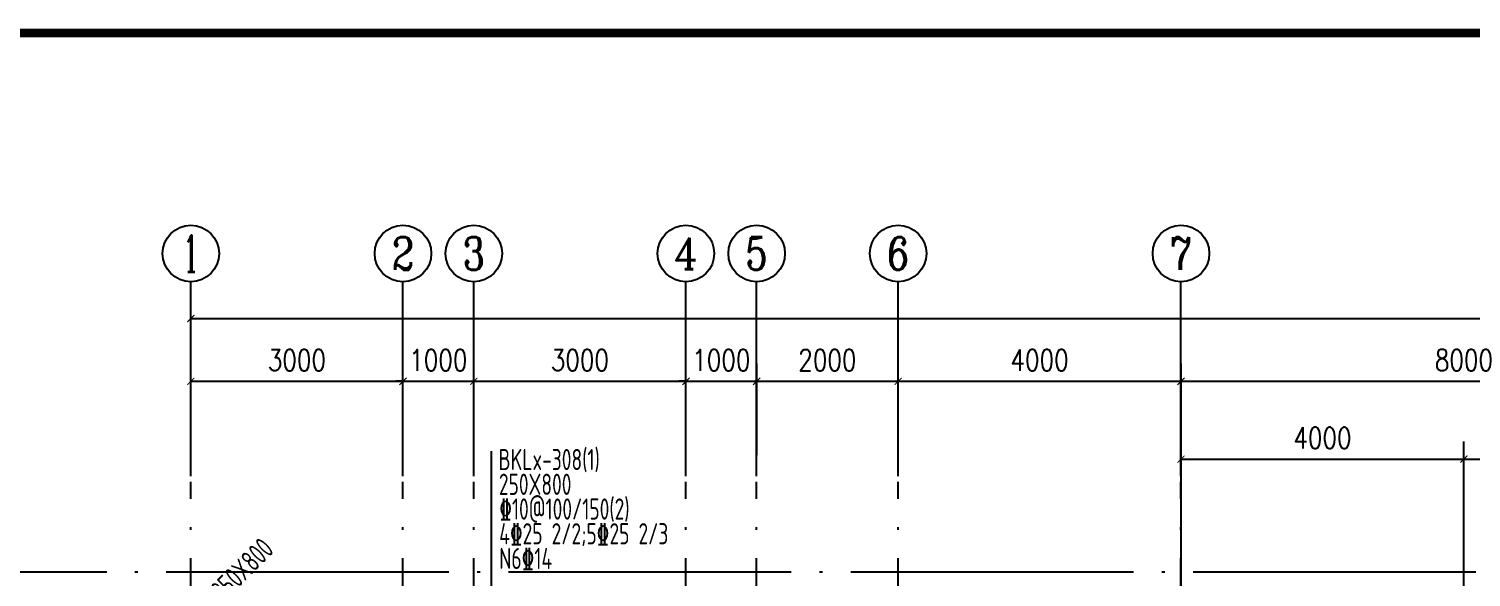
# Model space of a CAD drawing. Header units: millimetres. Extents: x 2998490 to 15040601, y 444546 to 7822218.
# Drawn here: x 14373315 to 14393708, y 7645263 to 7653024 of the extents above; entities that cross this region are included whole.
import ezdxf
from ezdxf.enums import TextEntityAlignment as Align

# ---------------------------------------------------------------- set-up
doc = ezdxf.new("R2010")
doc.units = ezdxf.units.MM
doc.header["$LTSCALE"] = 2000
doc.linetypes.add('DOTE', pattern=[2.42, 2, -0.2, 0.02, -0.2])
for name, color, linetype in [('3-AXIS', 3, 'Continuous'), ('3-AXIS_TEXT', 7, 'Continuous'), ('3-liang-rein-X', 54, 'Continuous'), ('3-liang-R截面-X', 50, 'Continuous'), ('3-liang-R截面-Y', 70, 'Continuous'), ('AXIS', 3, 'Continuous'), ('AXIS_TEXT', 7, 'Continuous'), ('图框', 7, 'Continuous')]:
    doc.layers.add(name, color=color, linetype=linetype)
doc.layers.add('3-零部件', color=73, linetype='Continuous', lineweight=5)
doc.styles.add('_TCH_AXIS', font='COMPLEX', dxfattribs={"bigfont": 'GBCBIG'})
doc.styles.add('COMPLEX', font='COMPLEX')
doc.styles.add('DIM_FONT', font='SIMPLEX', dxfattribs={"width": 0.8, "bigfont": 'HZTXT'})
doc.styles.add('TSSD_Rein', font='Tssdeng.shx', dxfattribs={"width": 0.7, "bigfont": 'hztxt.shx'})
doc.dimstyles.new('DIMN100', dxfattribs={"dimtxt": 300, "dimasz": 100, "dimexe": 250, "dimexo": 300, "dimgap": 150, "dimtad": 1, "dimdec": 0, "dimzin": 0, "dimdsep": 46, "dimtxsty": 'DIM_FONT', "dimblk": 'ARCHTICK', "dimcen": 0.09, "dimclrt": 7, "dimazin": 2, "dimtfac": 1, "dimtdec": 0, "dimtix": 1, "dimtmove": 2, "dimatfit": 3, "dimldrblk": 'ARCHTICK', "dimfxl": 0, "dimtolj": 1, "dimtzin": 0, "dimarcsym": 0})

# ---------------------------------------------------------------- blocks, each defined once
blk = doc.blocks.new('TJAD_TK_A0')
at = {"layer": '图框', "const_width": 1.2}
blk.add_lwpolyline([(2152, -431.7), (2152, 389.3), (998, 389.3), (998, -431.7)], close=True, dxfattribs=at)
blk = doc.blocks.new('_ArchTick')
at = {"color": 0, "linetype": 'ByBlock', "const_width": 0.15}
blk.add_lwpolyline([(-0.5, -0.5), (0.5, 0.5)], dxfattribs=at)
blk = doc.blocks.new('*D75')
at = {"layer": 'AXIS', "color": 0, "lineweight": -2}
for p, q in [((14375606, 7646992), (14375606, 7648285)), ((14378605, 7646992), (14378605, 7648285)), ((14375606, 7648035), (14378605, 7648035))]:
    blk.add_line(p, q, dxfattribs=at)
at = {"layer": 'Defpoints', "color": 0}
for p in [(14378605, 7648035), (14375606, 7646692), (14378605, 7646692)]:
    blk.add_point(p, dxfattribs=at)
at = {"layer": 'AXIS', "color": 0, "lineweight": -2, "xscale": 100, "yscale": 100, "zscale": 100, "rotation": 180}
blk.add_blockref('_ArchTick', (14375606, 7648035), dxfattribs=at)
at = {"layer": 'AXIS', "color": 0, "lineweight": -2, "xscale": 100, "yscale": 100, "zscale": 100}
blk.add_blockref('_ArchTick', (14378605, 7648035), dxfattribs=at)
at = {"layer": 'AXIS', "color": 7, "insert": (14377105, 7648335), "char_height": 300, "attachment_point": 5, "style": 'DIM_FONT'}
blk.add_mtext('\\A1;3000', dxfattribs=at)
blk = doc.blocks.new('*D76')
at = {"layer": 'AXIS', "color": 0, "lineweight": -2}
for p, q in [((14378605, 7646992), (14378605, 7648285)), ((14379606, 7646992), (14379606, 7648285)), ((14378605, 7648035), (14378505, 7648035)), ((14378605, 7648035), (14379606, 7648035)), ((14379606, 7648035), (14379706, 7648035))]:
    blk.add_line(p, q, dxfattribs=at)
at = {"layer": 'Defpoints', "color": 0}
for p in [(14379606, 7648035), (14378605, 7646692), (14379606, 7646692)]:
    blk.add_point(p, dxfattribs=at)
at = {"layer": 'AXIS', "color": 0, "lineweight": -2, "xscale": 100, "yscale": 100, "zscale": 100}
blk.add_blockref('_ArchTick', (14378605, 7648035), dxfattribs=at)
at = {"layer": 'AXIS', "color": 0, "lineweight": -2, "xscale": 100, "yscale": 100, "zscale": 100, "rotation": 180}
blk.add_blockref('_ArchTick', (14379606, 7648035), dxfattribs=at)
at = {"layer": 'AXIS', "color": 7, "insert": (14379105, 7648335), "char_height": 300, "attachment_point": 5, "style": 'DIM_FONT'}
blk.add_mtext('\\A1;1000', dxfattribs=at)
blk = doc.blocks.new('*D77')
at = {"layer": 'AXIS', "color": 0, "lineweight": -2}
for p, q in [((14379606, 7646992), (14379606, 7648285)), ((14382606, 7646992), (14382606, 7648285)), ((14379606, 7648035), (14382606, 7648035))]:
    blk.add_line(p, q, dxfattribs=at)
at = {"layer": 'Defpoints', "color": 0}
for p in [(14382606, 7648035), (14379606, 7646692), (14382606, 7646692)]:
    blk.add_point(p, dxfattribs=at)
at = {"layer": 'AXIS', "color": 0, "lineweight": -2, "xscale": 100, "yscale": 100, "zscale": 100, "rotation": 180}
blk.add_blockref('_ArchTick', (14379606, 7648035), dxfattribs=at)
at = {"layer": 'AXIS', "color": 0, "lineweight": -2, "xscale": 100, "yscale": 100, "zscale": 100}
blk.add_blockref('_ArchTick', (14382606, 7648035), dxfattribs=at)
at = {"layer": 'AXIS', "color": 7, "insert": (14381106, 7648335), "char_height": 300, "attachment_point": 5, "style": 'DIM_FONT'}
blk.add_mtext('\\A1;3000', dxfattribs=at)
blk = doc.blocks.new('*D78')
at = {"layer": 'AXIS', "color": 0, "lineweight": -2}
for p, q in [((14382606, 7646992), (14382606, 7648285)), ((14383606, 7646992), (14383606, 7648285)), ((14382606, 7648035), (14382506, 7648035)), ((14382606, 7648035), (14383606, 7648035)), ((14383606, 7648035), (14383706, 7648035))]:
    blk.add_line(p, q, dxfattribs=at)
at = {"layer": 'Defpoints', "color": 0}
for p in [(14383606, 7648035), (14382606, 7646692), (14383606, 7646692)]:
    blk.add_point(p, dxfattribs=at)
at = {"layer": 'AXIS', "color": 0, "lineweight": -2, "xscale": 100, "yscale": 100, "zscale": 100}
blk.add_blockref('_ArchTick', (14382606, 7648035), dxfattribs=at)
at = {"layer": 'AXIS', "color": 0, "lineweight": -2, "xscale": 100, "yscale": 100, "zscale": 100, "rotation": 180}
blk.add_blockref('_ArchTick', (14383606, 7648035), dxfattribs=at)
at = {"layer": 'AXIS', "color": 7, "insert": (14383106, 7648335), "char_height": 300, "attachment_point": 5, "style": 'DIM_FONT'}
blk.add_mtext('\\A1;1000', dxfattribs=at)
blk = doc.blocks.new('*D79')
at = {"layer": 'AXIS', "color": 0, "lineweight": -2}
for p, q in [((14383606, 7646992), (14383606, 7648285)), ((14385606, 7646992), (14385606, 7648285)), ((14383606, 7648035), (14385606, 7648035))]:
    blk.add_line(p, q, dxfattribs=at)
at = {"layer": 'Defpoints', "color": 0}
for p in [(14385606, 7648035), (14383606, 7646692), (14385606, 7646692)]:
    blk.add_point(p, dxfattribs=at)
at = {"layer": 'AXIS', "color": 0, "lineweight": -2, "xscale": 100, "yscale": 100, "zscale": 100, "rotation": 180}
blk.add_blockref('_ArchTick', (14383606, 7648035), dxfattribs=at)
at = {"layer": 'AXIS', "color": 0, "lineweight": -2, "xscale": 100, "yscale": 100, "zscale": 100}
blk.add_blockref('_ArchTick', (14385606, 7648035), dxfattribs=at)
at = {"layer": 'AXIS', "color": 7, "insert": (14384606, 7648335), "char_height": 300, "attachment_point": 5, "style": 'DIM_FONT'}
blk.add_mtext('\\A1;2000', dxfattribs=at)
blk = doc.blocks.new('*D80')
at = {"layer": 'AXIS', "color": 0, "lineweight": -2}
for p, q in [((14385606, 7646992), (14385606, 7648285)), ((14389606, 7646992), (14389606, 7648285)), ((14385606, 7648035), (14389606, 7648035))]:
    blk.add_line(p, q, dxfattribs=at)
at = {"layer": 'Defpoints', "color": 0}
for p in [(14389606, 7648035), (14385606, 7646692), (14389606, 7646692)]:
    blk.add_point(p, dxfattribs=at)
at = {"layer": 'AXIS', "color": 0, "lineweight": -2, "xscale": 100, "yscale": 100, "zscale": 100, "rotation": 180}
blk.add_blockref('_ArchTick', (14385606, 7648035), dxfattribs=at)
at = {"layer": 'AXIS', "color": 0, "lineweight": -2, "xscale": 100, "yscale": 100, "zscale": 100}
blk.add_blockref('_ArchTick', (14389606, 7648035), dxfattribs=at)
at = {"layer": 'AXIS', "color": 7, "insert": (14387606, 7648335), "char_height": 300, "attachment_point": 5, "style": 'DIM_FONT'}
blk.add_mtext('\\A1;4000', dxfattribs=at)
blk = doc.blocks.new('*D81')
at = {"layer": 'AXIS', "color": 0, "lineweight": -2}
for p, q in [((14389606, 7646992), (14389606, 7648285)), ((14397606, 7646992), (14397606, 7648285)), ((14389606, 7648035), (14397606, 7648035))]:
    blk.add_line(p, q, dxfattribs=at)
at = {"layer": 'Defpoints', "color": 0}
for p in [(14397606, 7648035), (14389606, 7646692), (14397606, 7646692)]:
    blk.add_point(p, dxfattribs=at)
at = {"layer": 'AXIS', "color": 0, "lineweight": -2, "xscale": 100, "yscale": 100, "zscale": 100, "rotation": 180}
blk.add_blockref('_ArchTick', (14389606, 7648035), dxfattribs=at)
at = {"layer": 'AXIS', "color": 0, "lineweight": -2, "xscale": 100, "yscale": 100, "zscale": 100}
blk.add_blockref('_ArchTick', (14397606, 7648035), dxfattribs=at)
at = {"layer": 'AXIS', "color": 7, "insert": (14393606, 7648335), "char_height": 300, "attachment_point": 5, "style": 'DIM_FONT'}
blk.add_mtext('\\A1;8000', dxfattribs=at)
blk = doc.blocks.new('*D89')
at = {"layer": 'AXIS', "color": 0, "lineweight": -2}
for p, q in [((14375606, 7646992), (14375606, 7649174)), ((14451856, 7646992), (14451856, 7649174)), ((14375606, 7648924), (14451856, 7648924))]:
    blk.add_line(p, q, dxfattribs=at)
at = {"layer": 'Defpoints', "color": 0}
for p in [(14451856, 7648924), (14375606, 7646692), (14451856, 7646692)]:
    blk.add_point(p, dxfattribs=at)
at = {"layer": 'AXIS', "color": 0, "lineweight": -2, "xscale": 100, "yscale": 100, "zscale": 100, "rotation": 180}
blk.add_blockref('_ArchTick', (14375606, 7648924), dxfattribs=at)
at = {"layer": 'AXIS', "color": 0, "lineweight": -2, "xscale": 100, "yscale": 100, "zscale": 100}
blk.add_blockref('_ArchTick', (14451856, 7648924), dxfattribs=at)
at = {"layer": 'AXIS', "color": 7, "insert": (14417563, 7649224), "char_height": 300, "attachment_point": 5, "style": 'DIM_FONT'}
blk.add_mtext('\\A1;76250', dxfattribs=at)
blk = doc.blocks.new('_AXISO')
blk.add_circle((0, 0), 0.5)
at = {"layer": '3-AXIS_TEXT', "style": 'COMPLEX', "width": 1.041667}
blk.add_attdef('A', text='', height=0.56, dxfattribs=at).set_placement((-0.25, -0.28), (0.25, -0.28), align=Align.FIT)
blk = doc.blocks.new('*D1268')
at = {"layer": '3-零部件', "color": 0, "lineweight": -2}
for p, q in [((14389606, 7643902), (14389606, 7647184)), ((14393606, 7643902), (14393606, 7647184)), ((14389606, 7646934), (14393606, 7646934))]:
    blk.add_line(p, q, dxfattribs=at)
at = {"layer": 'Defpoints', "color": 0}
for p in [(14393606, 7646934), (14389606, 7643602), (14393606, 7643602)]:
    blk.add_point(p, dxfattribs=at)
at = {"layer": '3-零部件', "color": 0, "lineweight": -2, "xscale": 100, "yscale": 100, "zscale": 100, "rotation": 180}
blk.add_blockref('_ArchTick', (14389606, 7646934), dxfattribs=at)
at = {"layer": '3-零部件', "color": 0, "lineweight": -2, "xscale": 100, "yscale": 100, "zscale": 100}
blk.add_blockref('_ArchTick', (14393606, 7646934), dxfattribs=at)
at = {"layer": '3-零部件', "color": 7, "insert": (14391606, 7647234), "char_height": 300, "attachment_point": 5, "style": 'DIM_FONT'}
blk.add_mtext('\\A1;4000', dxfattribs=at)
blk = doc.blocks.new('*D1269')
at = {"layer": '3-零部件', "color": 0, "lineweight": -2}
for p, q in [((14393606, 7643902), (14393606, 7647184)), ((14397606, 7645632), (14397606, 7647184)), ((14393606, 7646934), (14397606, 7646934))]:
    blk.add_line(p, q, dxfattribs=at)
at = {"layer": 'Defpoints', "color": 0}
for p in [(14397606, 7646934), (14397606, 7645332), (14393606, 7643602)]:
    blk.add_point(p, dxfattribs=at)
at = {"layer": '3-零部件', "color": 0, "lineweight": -2, "xscale": 100, "yscale": 100, "zscale": 100, "rotation": 180}
blk.add_blockref('_ArchTick', (14393606, 7646934), dxfattribs=at)
at = {"layer": '3-零部件', "color": 0, "lineweight": -2, "xscale": 100, "yscale": 100, "zscale": 100}
blk.add_blockref('_ArchTick', (14397606, 7646934), dxfattribs=at)
at = {"layer": '3-零部件', "color": 7, "insert": (14395606, 7647234), "char_height": 300, "attachment_point": 5, "style": 'DIM_FONT'}
blk.add_mtext('\\A1;4000', dxfattribs=at)

msp = doc.modelspace()

# ---------------------------------------------------------------- linework, layer by layer
at = {"layer": '3-AXIS', "color": 15, "linetype": 'DOTE'}
for p, q in [((14375605.6, 7617332.3), (14375605.6, 7646612.4)), ((14378605.1, 7617332.3), (14378605.1, 7646612.5)), ((14379605.6, 7617332.3), (14379605.6, 7646612.4)), ((14382606, 7617332.3), (14382606, 7646612.5)), ((14383605.6, 7617332.3), (14383605.6, 7646612.4)), ((14385605.6, 7617332.3), (14385605.6, 7646612.4)), ((14389605.6, 7617332.3), (14389605.6, 7646612.4)), ((14451855.6, 7645332.3), (14370566.4, 7645332.3))]:
    msp.add_line(p, q, dxfattribs=at)
at = {"layer": '3-liang-R截面-X'}
msp.add_line((14379852.9, 7647045.7), (14379852.9, 7644423.2), dxfattribs=at)
at = {"layer": 'AXIS'}
for p, q in [((14375605.6, 7646691.7), (14375605.6, 7649443.8)), ((14378605.1, 7646691.7), (14378605.1, 7649443.8)), ((14379605.6, 7646691.7), (14379605.6, 7649443.8)), ((14382606, 7646691.7), (14382606, 7649443.8)), ((14383605.6, 7646691.7), (14383605.6, 7649443.8)), ((14385605.6, 7646691.7), (14385605.6, 7649443.8)), ((14389605.6, 7646691.7), (14389605.6, 7649443.8))]:
    msp.add_line(p, q, dxfattribs=at)

# ---------------------------------------------------------------- block references
ref = msp.add_blockref('_AXISO', (14375605.6, 7649843.8), dxfattribs=dict(at, xscale=800, yscale=800, zscale=800))
ref.add_attrib('A', '1', dxfattribs={"layer": 'AXIS_TEXT', "height": 514.7, "style": '_TCH_AXIS'}).set_placement((14375495.3, 7649586.4), (14375715.9, 7649586.4), align=Align.FIT)
ref = msp.add_blockref('_AXISO', (14378605.1, 7649843.8), dxfattribs=dict(at, xscale=800, yscale=800, zscale=800))
ref.add_attrib('A', '2', dxfattribs={"layer": 'AXIS_TEXT', "height": 465.9, "style": '_TCH_AXIS'}).set_placement((14378449.8, 7649610.8), (14378760.4, 7649610.8), align=Align.FIT)
ref = msp.add_blockref('_AXISO', (14379605.6, 7649843.8), dxfattribs=dict(at, xscale=800, yscale=800, zscale=800))
ref.add_attrib('A', '3', dxfattribs={"layer": 'AXIS_TEXT', "height": 465.9, "style": '_TCH_AXIS'}).set_placement((14379450.2, 7649610.8), (14379760.9, 7649610.8), align=Align.FIT)
ref = msp.add_blockref('_AXISO', (14382606, 7649843.8), dxfattribs=dict(at, xscale=800, yscale=800, zscale=800))
ref.add_attrib('A', '4', dxfattribs={"layer": 'AXIS_TEXT', "height": 445.4, "style": '_TCH_AXIS'}).set_placement((14382436.3, 7649621.1), (14382775.7, 7649621.1), align=Align.FIT)
ref = msp.add_blockref('_AXISO', (14383605.6, 7649843.8), dxfattribs=dict(at, xscale=800, yscale=800, zscale=800))
ref.add_attrib('A', '5', dxfattribs={"layer": 'AXIS_TEXT', "height": 465.9, "style": '_TCH_AXIS'}).set_placement((14383450.2, 7649610.8), (14383760.9, 7649610.8), align=Align.FIT)
ref = msp.add_blockref('_AXISO', (14385605.6, 7649843.8), dxfattribs=dict(at, xscale=800, yscale=800, zscale=800))
ref.add_attrib('A', '6', dxfattribs={"layer": 'AXIS_TEXT', "height": 465.9, "style": '_TCH_AXIS'}).set_placement((14385450.2, 7649610.8), (14385760.9, 7649610.8), align=Align.FIT)
ref = msp.add_blockref('_AXISO', (14389605.6, 7649843.8), dxfattribs=dict(at, xscale=800, yscale=800, zscale=800))
ref.add_attrib('A', '7', dxfattribs={"layer": 'AXIS_TEXT', "height": 465.9, "style": '_TCH_AXIS'}).set_placement((14389450.2, 7649610.8), (14389760.9, 7649610.8), align=Align.FIT)
at = {"layer": '图框', "xscale": 100, "yscale": 100, "zscale": 100}
msp.add_blockref('TJAD_TK_A0', (14264228.6, 7614033.9), dxfattribs=at)

# ---------------------------------------------------------------- texts
at = {"layer": '3-liang-rein-X', "style": 'TSSD_Rein', "width": 0.7}
for s, p in [('%%13210@100/150(2)', (14379965.7, 7646078.1)), ('4%%13225 2/2;5%%13225 2/3', (14379965.7, 7645728.1)), ('N6%%13214', (14379965.7, 7645378.1))]:
    msp.add_text(s, height=300, dxfattribs=at).set_placement(p)
at = {"layer": '3-liang-R截面-X', "style": 'TSSD_Rein', "width": 0.7}
for s, p in [('BKLx-308(1)', (14379956.1, 7646778)), ('250X800', (14379960.9, 7646428))]:
    msp.add_text(s, height=300, dxfattribs=at).set_placement(p)
at = {"layer": '3-liang-R截面-Y', "style": 'TSSD_Rein', "width": 0.7}
msp.add_text('BKL-301(1) 250X800', height=300, rotation=45, dxfattribs=at).set_placement((14375102.6, 7643934.3))

# ---------------------------------------------------------------- dimensions: what is measured, and where the dimension line sits
at = {"layer": '3-零部件'}
for base, p1, p2, picture, middle in [((14393605.6, 7646934.1), (14389605.6, 7643602.3), (14393605.6, 7643602.3), '*D1268', (14391605.6, 7647234.1)), ((14397605.6, 7646934.1), (14393605.6, 7643602.3), (14397605.6, 7645332.3), '*D1269', (14395605.6, 7647234.1))]:
    dim = msp.add_linear_dim(base=base, p1=p1, p2=p2, dimstyle='DIMN100', dxfattribs=at)
    dim.commit()
    dim.dimension.update_dxf_attribs({"geometry": picture, "text_midpoint": middle})
at = {"layer": 'AXIS'}
dim = msp.add_linear_dim(base=(14451855.6, 7648924.3), p1=(14375605.6, 7646691.7), p2=(14451855.6, 7646691.7), angle=360, dimstyle='DIMN100', dxfattribs=at)
dim.commit()
dim.dimension.update_dxf_attribs({"geometry": '*D89', "text_midpoint": (14417562.7, 7649224.3), "dimtype": 161})
for p1, p2, distance, picture, middle in [((14375605.564, 7646691.7478), (14378605.1206, 7646691.7478), 1343.0141, '*D75', (14377105.3423, 7648334.7619)), ((14378605.1206, 7646691.7478), (14379605.5607, 7646691.7478), 1343.0141, '*D76', (14379105.3407, 7648334.7619)), ((14379605.6, 7646691.7), (14382606, 7646691.7), 1343, '*D77', (14381105.8, 7648334.8)), ((14382606, 7646691.7), (14383605.6, 7646691.7), 1343, '*D78', (14383105.8, 7648334.8)), ((14383605.6, 7646691.7), (14385605.6, 7646691.7), 1343, '*D79', (14384605.6, 7648334.8)), ((14385605.6, 7646691.7), (14389605.6, 7646691.7), 1343, '*D80', (14387605.6, 7648334.8)), ((14389605.6, 7646691.7), (14397605.6, 7646691.7), 1343, '*D81', (14393605.6, 7648334.8))]:
    dim = msp.add_aligned_dim(p1=p1, p2=p2, distance=distance, dimstyle='DIMN100', dxfattribs=at)
    dim.commit()
    dim.dimension.update_dxf_attribs({"geometry": picture, "text_midpoint": middle})

doc.saveas('drawing.dxf')
